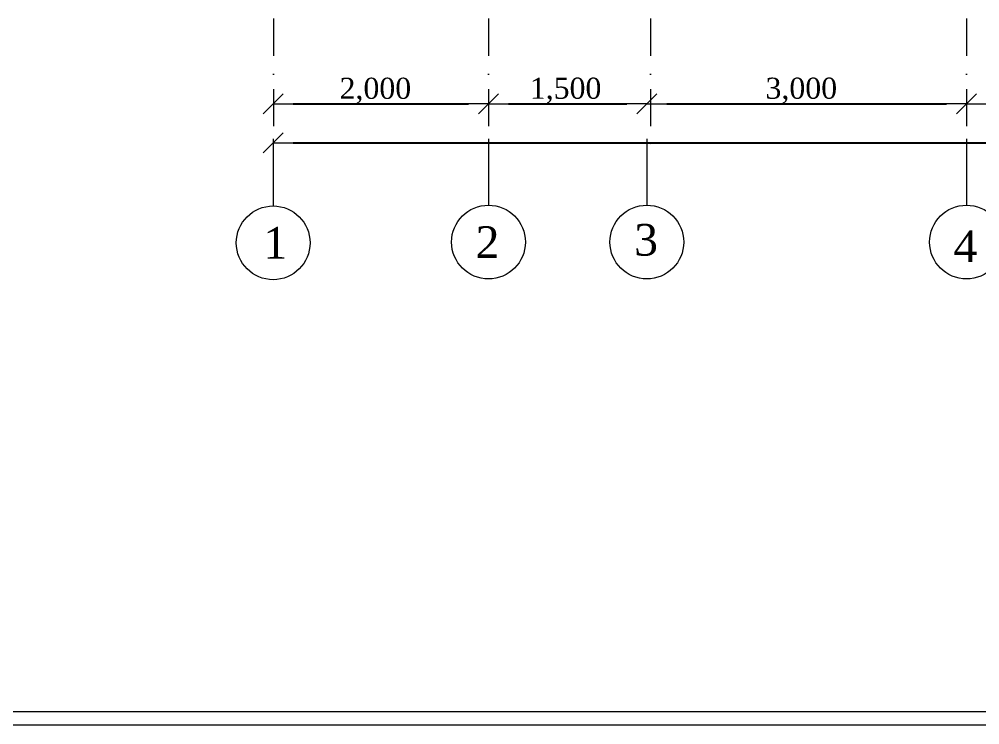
# Model space of a CAD drawing. Header units: millimetres. Extents: x 2399 to 111977, y 1313 to 59551.
# Drawn here: x 57763 to 66880, y 22641 to 29339 of the extents above; entities that cross this region are included whole.
import ezdxf

# ---------------------------------------------------------------- set-up
doc = ezdxf.new("R2010")
doc.units = ezdxf.units.MM
doc.linetypes.add('Штрихпунктирная', pattern=[670.277762, 352.777767, -176.388884, 0, -141.111112])
doc.layers.add('2D-чертеж - Общий', color=7, linetype='Continuous')
doc.layers.add('dim', color=7, linetype='Continuous')
doc.layers.add('main line', color=7, linetype='Continuous', lineweight=13)
doc.layers.add('scale', color=7, linetype='Continuous', lineweight=13)
doc.styles.add('СГЕНЕРИР_СТИЛЬ_1', font='georgia.ttf')
doc.dimstyles.new('СГЕНЕРИР_СТИЛЬ__1', dxfattribs={"dimtxt": 200, "dimasz": 190, "dimexe": 0.18, "dimexo": 0.0625, "dimgap": 0.09, "dimtad": 1, "dimtih": 1, "dimtoh": 1, "dimdec": 3, "dimlfac": 0.001, "dimzin": 0, "dimdsep": 46, "dimtxsty": 'СГЕНЕРИР_СТИЛЬ_1', "dimblk": 'ARROWHEAD_6', "dimblk1": 'ARROWHEAD_6', "dimblk2": 'ARROWHEAD_6', "dimcen": 0.09, "dimse1": 1, "dimse2": 1, "dimclrd": 7, "dimclre": 7, "dimclrt": 7, "dimadec": 0, "dimazin": 0, "dimtfac": 1, "dimtdec": 4, "dimtmove": 0, "dimatfit": 3, "dimfxl": 1, "dimtolj": 1, "dimtzin": 0, "dimarcsym": 0})

# ---------------------------------------------------------------- blocks, each defined once
blk = doc.blocks.new('Line34', base_point=(65026.8, 4817.6))
at = {"layer": 'main line', "color": 7, "linetype": 'Continuous', "lineweight": 13}
blk.add_line((65026.8, 4817.6), (65026.8, 4188.2), dxfattribs=at)
blk.add_circle((65026.8, 3838.2), 350, dxfattribs=at)
blk = doc.blocks.new('Линия_5', base_point=(61993.4, 4817.6))
at = {"layer": 'main line', "color": 7, "linetype": 'Continuous', "lineweight": 13}
blk.add_line((61993.4, 4817.6), (61993.4, 4188.2), dxfattribs=at)
blk.add_circle((61993.4, 3838.2), 350, dxfattribs=at)
blk = doc.blocks.new('Линия_6', base_point=(60489.9, 4817.6))
at = {"layer": 'main line', "color": 7, "linetype": 'Continuous', "lineweight": 13}
blk.add_line((60489.9, 4817.6), (60489.9, 4188.2), dxfattribs=at)
blk.add_circle((60489.9, 3838.2), 350, dxfattribs=at)
blk = doc.blocks.new('Линия_7', base_point=(58446.9, 4817.6))
at = {"layer": 'main line', "color": 7, "linetype": 'Continuous', "lineweight": 13}
blk.add_line((58446.9, 4817.6), (58446.9, 4180.6), dxfattribs=at)
blk.add_circle((58446.9, 3830.6), 350, dxfattribs=at)
blk = doc.blocks.new('ARROWHEAD_6')
at = {"color": 0, "linetype": 'Continuous', "lineweight": 0}
for p, q in [((-0.5, -0.5), (0.5, 0.5)), ((0, 0), (-1, 0))]:
    blk.add_line(p, q, dxfattribs=at)
blk = doc.blocks.new('*D387')
at = {"layer": 'Defpoints', "color": 0, "linetype": 'Continuous', "transparency": 16777216}
for p in [(79753.3, 28180.7), (60173.4, 28146), (79753.3, 28164.7)]:
    blk.add_point(p, dxfattribs=at)
at = {"layer": 'dim', "color": 7, "linetype": 'Continuous', "lineweight": -2, "transparency": 16777216}
blk.add_line((60363.4, 28164.7), (79563.3, 28164.7), dxfattribs=at)
at = {"layer": 'dim', "color": 7, "linetype": 'Continuous', "lineweight": -2, "transparency": 16777216, "xscale": 190, "yscale": 190, "zscale": 190, "rotation": 180}
blk.add_blockref('ARROWHEAD_6', (60173.4, 28164.7), dxfattribs=at)
at = {"layer": 'dim', "color": 7, "linetype": 'Continuous', "lineweight": -2, "transparency": 16777216, "xscale": 190, "yscale": 190, "zscale": 190}
blk.add_blockref('ARROWHEAD_6', (79753.3, 28164.7), dxfattribs=at)
at = {"layer": 'dim', "color": 7, "linetype": 'Continuous', "lineweight": 13, "transparency": 16777216, "insert": (69937.3, 28290.5), "char_height": 200, "attachment_point": 5, "style": 'СГЕНЕРИР_СТИЛЬ_1'}
blk.add_mtext('\\A1;19,500', dxfattribs=at)
blk = doc.blocks.new('*D388')
at = {"layer": 'Defpoints', "color": 0, "linetype": 'Continuous', "transparency": 16777216}
for p in [(60173.4, 28880.2), (62216.4, 28897.6), (62216.4, 28534.8)]:
    blk.add_point(p, dxfattribs=at)
at = {"layer": 'dim', "color": 7, "linetype": 'Continuous', "lineweight": -2, "transparency": 16777216}
blk.add_line((60363.4, 28534.8), (62026.4, 28534.8), dxfattribs=at)
at = {"layer": 'dim', "color": 7, "linetype": 'Continuous', "lineweight": -2, "transparency": 16777216, "xscale": 190, "yscale": 190, "zscale": 190, "rotation": 180}
blk.add_blockref('ARROWHEAD_6', (60173.4, 28534.8), dxfattribs=at)
at = {"layer": 'dim', "color": 7, "linetype": 'Continuous', "lineweight": -2, "transparency": 16777216, "xscale": 190, "yscale": 190, "zscale": 190}
blk.add_blockref('ARROWHEAD_6', (62216.4, 28534.8), dxfattribs=at)
at = {"layer": 'dim', "color": 7, "linetype": 'Continuous', "lineweight": 13, "transparency": 16777216, "insert": (61143.1, 28659.5), "char_height": 200, "attachment_point": 5, "style": 'СГЕНЕРИР_СТИЛЬ_1'}
blk.add_mtext('\\A1;2,000', dxfattribs=at)
blk = doc.blocks.new('*D389')
at = {"layer": 'Defpoints', "color": 0, "linetype": 'Continuous', "transparency": 16777216}
for p in [(63719.9, 29036.3), (62216.4, 28897.6), (63719.9, 28534.8)]:
    blk.add_point(p, dxfattribs=at)
at = {"layer": 'dim', "color": 7, "linetype": 'Continuous', "lineweight": -2, "transparency": 16777216}
blk.add_line((62406.4, 28534.8), (63529.9, 28534.8), dxfattribs=at)
at = {"layer": 'dim', "color": 7, "linetype": 'Continuous', "lineweight": -2, "transparency": 16777216, "xscale": 190, "yscale": 190, "zscale": 190, "rotation": 180}
blk.add_blockref('ARROWHEAD_6', (62216.4, 28534.8), dxfattribs=at)
at = {"layer": 'dim', "color": 7, "linetype": 'Continuous', "lineweight": -2, "transparency": 16777216, "xscale": 190, "yscale": 190, "zscale": 190}
blk.add_blockref('ARROWHEAD_6', (63719.9, 28534.8), dxfattribs=at)
at = {"layer": 'dim', "color": 7, "linetype": 'Continuous', "lineweight": 13, "transparency": 16777216, "insert": (62948.3, 28660.2), "char_height": 200, "attachment_point": 5, "style": 'СГЕНЕРИР_СТИЛЬ_1'}
blk.add_mtext('\\A1;1,500', dxfattribs=at)
blk = doc.blocks.new('*D390')
at = {"layer": 'Defpoints', "color": 0, "linetype": 'Continuous', "transparency": 16777216}
for p in [(63719.9, 29036.3), (66753.3, 28984.2), (66753.3, 28534.8)]:
    blk.add_point(p, dxfattribs=at)
at = {"layer": 'dim', "color": 7, "linetype": 'Continuous', "lineweight": -2, "transparency": 16777216}
blk.add_line((63909.9, 28534.8), (66563.3, 28534.8), dxfattribs=at)
at = {"layer": 'dim', "color": 7, "linetype": 'Continuous', "lineweight": -2, "transparency": 16777216, "xscale": 190, "yscale": 190, "zscale": 190, "rotation": 180}
blk.add_blockref('ARROWHEAD_6', (63719.9, 28534.8), dxfattribs=at)
at = {"layer": 'dim', "color": 7, "linetype": 'Continuous', "lineweight": -2, "transparency": 16777216, "xscale": 190, "yscale": 190, "zscale": 190}
blk.add_blockref('ARROWHEAD_6', (66753.3, 28534.8), dxfattribs=at)
at = {"layer": 'dim', "color": 7, "linetype": 'Continuous', "lineweight": 13, "transparency": 16777216, "insert": (65185.7, 28660.2), "char_height": 200, "attachment_point": 5, "style": 'СГЕНЕРИР_СТИЛЬ_1'}
blk.add_mtext('\\A1;3,000', dxfattribs=at)
blk = doc.blocks.new('*D391')
at = {"layer": 'Defpoints', "color": 0, "linetype": 'Continuous', "transparency": 16777216}
for p in [(66753.3, 28984.2), (70740.4, 28949.6), (70740.4, 28534.8)]:
    blk.add_point(p, dxfattribs=at)
at = {"layer": 'dim', "color": 7, "linetype": 'Continuous', "lineweight": -2, "transparency": 16777216}
blk.add_line((66943.3, 28534.8), (70550.4, 28534.8), dxfattribs=at)
at = {"layer": 'dim', "color": 7, "linetype": 'Continuous', "lineweight": -2, "transparency": 16777216, "xscale": 190, "yscale": 190, "zscale": 190, "rotation": 180}
blk.add_blockref('ARROWHEAD_6', (66753.3, 28534.8), dxfattribs=at)
at = {"layer": 'dim', "color": 7, "linetype": 'Continuous', "lineweight": -2, "transparency": 16777216, "xscale": 190, "yscale": 190, "zscale": 190}
blk.add_blockref('ARROWHEAD_6', (70740.4, 28534.8), dxfattribs=at)
at = {"layer": 'dim', "color": 7, "linetype": 'Continuous', "lineweight": 13, "transparency": 16777216, "insert": (68694, 28660.2), "char_height": 200, "attachment_point": 5, "style": 'СГЕНЕРИР_СТИЛЬ_1'}
blk.add_mtext('\\A1;4,000', dxfattribs=at)

msp = doc.modelspace()

# ---------------------------------------------------------------- linework, layer by layer
at = {"layer": 'main line', "color": 7, "linetype": 'Штрихпунктирная', "lineweight": 13}
for p, q in [((60175.8829, 34708.1489), (60175.8829, 28056.0929)), ((62216.4396, 34708.1489), (62216.4396, 28056.0929)), ((63753.285, 34708.1489), (63753.285, 28056.0929)), ((66753.285, 34708.1489), (66753.285, 28056.0929))]:
    msp.add_line(p, q, dxfattribs=at)
at = {"layer": 'main line', "color": 7, "linetype": 'Continuous', "lineweight": 13}
for p, q in [((57372.3366, 22766.1425), (84389.2734, 22766.1425)), ((57198.5958, 22640.7557), (84588.0021, 22640.7557))]:
    msp.add_line(p, q, dxfattribs=at)

# ---------------------------------------------------------------- block references
at = {"layer": '2D-чертеж - Общий', "color": 7, "linetype": 'Continuous', "lineweight": 13}
for name, p in [('Линия_7', (60173.4275, 28202.6213)), ('Линия_6', (62216.4396, 28202.6213)), ('Линия_5', (63719.9252, 28202.6213)), ('Line34', (66753.285, 28202.6213))]:
    msp.add_blockref(name, p, dxfattribs=at)

# ---------------------------------------------------------------- texts
at = {"layer": 'scale', "color": 7, "linetype": 'Continuous', "lineweight": 13, "char_height": 300, "attachment_point": 4, "style": 'СГЕНЕРИР_СТИЛЬ_1'}
for s, insert in [('\\A1;1', (60080.3365, 27215.6541)), ('\\A1;2', (62094.2575, 27223.2731)), ('\\A1;3', (63599.1973, 27242.6708)), ('\\A1;4', (66629.6485, 27184.4366))]:
    msp.add_mtext(s, dxfattribs=dict(at, insert=insert))

# ---------------------------------------------------------------- dimensions: what is measured, and where the dimension line sits
at = {"layer": 'dim', "color": 7, "linetype": 'Continuous', "lineweight": 13}
for base, p1, p2, text, picture, middle in [((63719.9252, 28534.7789), (62216.4396, 28897.5567), (63719.9252, 29036.254), '1,500', '*D389', (62948.3044, 28534.7789)), ((66753.285, 28534.7789), (63719.9252, 29036.254), (66753.285, 28984.2425), '3,000', '*D390', (65185.6961, 28534.7789)), ((70740.4112, 28534.7789), (66753.285, 28984.2425), (70740.4112, 28949.5682), '4,000', '*D391', (68694.0001, 28534.7789)), ((62216.4396, 28534.7789), (60173.4275, 28880.2195), (62216.4396, 28897.5567), '2,000', '*D388', (61143.0556, 28534.7789)), ((79753.285, 28164.679), (60173.4275, 28146.0392), (79753.285, 28180.7135), '19,500', '*D387', (69937.2883, 28164.679))]:
    dim = msp.add_linear_dim(base=base, p1=p1, p2=p2, text=text, dimstyle='СГЕНЕРИР_СТИЛЬ__1', dxfattribs=at)
    dim.commit()
    dim.dimension.update_dxf_attribs({"geometry": picture, "text_midpoint": middle, "dimtype": 160})

doc.saveas('drawing.dxf')
